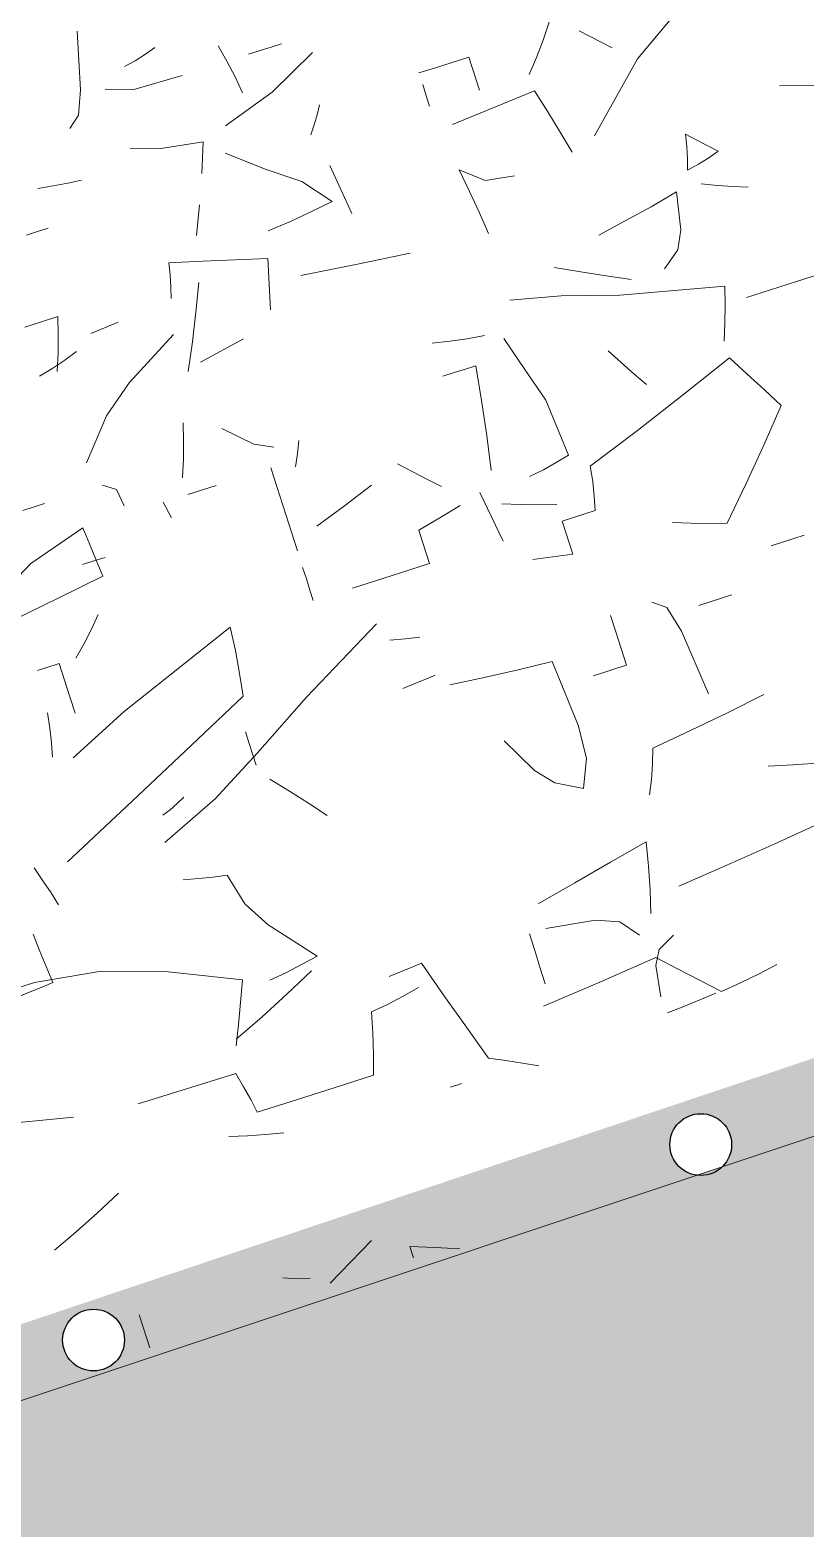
# Model space of a CAD drawing. Header units: metres. Extents: x -325 to 301, y -147 to 149.
# Drawn here: x 17.389 to 17.87, y 115.659 to 116.588 of the extents above; entities that cross this region are included whole.
import ezdxf

# ---------------------------------------------------------------- set-up
doc = ezdxf.new("R2010")
doc.units = ezdxf.units.M
doc.layers.add('-AUX_RIM', color=2, linetype='Continuous', plot=False)
for name, color, linetype in [('02-TRAÇ-D-linia 2', 251, 'Continuous'), ('10-DET-encoixinat', 37, 'Continuous'), ('10-DET_TERRENY_compactat', 252, 'Continuous')]:
    doc.layers.add(name, color=color, linetype=linetype)
for name, color, linetype, lineweight in [('05-VEG-gris 50%', 253, 'Continuous', 18), ('05-VEG-sec plano 2_', 251, 'Continuous', 18), ('1-CM', 7, 'Continuous', 0)]:
    doc.layers.add(name, color=color, linetype=linetype, lineweight=lineweight)

# ---------------------------------------------------------------- blocks, each defined once
blk = doc.blocks.new('arbusto')
at = {"color": 0}
for p, q in [((83.89964, 109.71369), (83.89069, 109.74615)), ((84.78824, 109.73913), (84.78208, 109.74147)), ((84.79487, 109.73697), (84.78824, 109.73913)), ((84.74653, 109.73364), (84.74396, 109.72378)), ((84.80174, 109.73525), (84.79487, 109.73697)), ((84.71727, 109.72542), (84.71099, 109.7258)), ((84.724, 109.725), (84.71727, 109.72542)), ((84.73095, 109.72458), (84.724, 109.725)), ((84.74396, 109.72378), (84.74161, 109.7139)), ((84.79975, 109.72109), (84.77087, 109.72212)), ((84.8156, 109.72531), (84.79975, 109.72109)), ((83.90531, 109.70035), (83.89964, 109.71369)), ((84.72314, 109.70019), (84.69502, 109.71658)), ((84.74161, 109.7139), (84.7397, 109.704)), ((83.91258, 109.69471), (83.90531, 109.70035)), ((84.55912, 109.70007), (84.56487, 109.69099)), ((84.75375, 109.68811), (84.72314, 109.70019)), ((84.5151, 109.66734), (84.48394, 109.6897)), ((84.54354, 109.69101), (84.53824, 109.68632)), ((84.56487, 109.69099), (84.57109, 109.68234)), ((84.60872, 109.69201), (84.60829, 109.68506)), ((84.6187, 109.6914), (84.60872, 109.69201)), ((84.62868, 109.69078), (84.6187, 109.6914)), ((84.63866, 109.69017), (84.62868, 109.69078)), ((84.81002, 109.68892), (84.79418, 109.6847)), ((84.53294, 109.68164), (84.52764, 109.67695)), ((84.53824, 109.68632), (84.53294, 109.68164)), ((84.57109, 109.68234), (84.57755, 109.67389)), ((84.60829, 109.68506), (84.60788, 109.67833)), ((84.63782, 109.67649), (84.63824, 109.68322)), ((84.70128, 109.68131), (84.69855, 109.68649)), ((84.70422, 109.67612), (84.70128, 109.68131)), ((84.79418, 109.6847), (84.76842, 109.6822)), ((84.76842, 109.6822), (84.77366, 109.66488)), ((84.60788, 109.67833), (84.60749, 109.67205)), ((84.63744, 109.67021), (84.63782, 109.67649)), ((84.70761, 109.67091), (84.70422, 109.67612)), ((84.75782, 109.67283), (84.73724, 109.65795)), ((83.92383, 109.66526), (83.91573, 109.66446)), ((83.93218, 109.66649), (83.92383, 109.66526)), ((83.94099, 109.66792), (83.93218, 109.66649)), ((84.54984, 109.63051), (84.5151, 109.66734)), ((84.57694, 109.66391), (84.5724, 109.65046)), ((84.62733, 109.65673), (84.57694, 109.66391)), ((84.73724, 109.65795), (84.71909, 109.64627)), ((84.87329, 109.65572), (84.867, 109.6561)), ((84.88002, 109.6553), (84.87329, 109.65572)), ((84.5724, 109.65046), (84.56833, 109.63742)), ((84.70139, 109.65125), (84.69852, 109.6364)), ((84.71909, 109.64627), (84.70516, 109.63098)), ((84.77936, 109.64776), (84.78531, 109.63107)), ((84.56833, 109.63742), (84.5645, 109.6246)), ((84.69852, 109.6364), (84.69586, 109.62153)), ((84.43974, 109.63226), (84.40375, 109.62334)), ((84.61697, 109.621), (84.62999, 109.63059)), ((84.62999, 109.63059), (84.62719, 109.61703)), ((84.70516, 109.63098), (84.71805, 109.62822)), ((84.71805, 109.62822), (84.73118, 109.62567)), ((84.49371, 109.61392), (84.49901, 109.6186)), ((84.49901, 109.6186), (84.49988, 109.61157)), ((84.59999, 109.61945), (84.61697, 109.621)), ((84.73118, 109.62567), (84.74478, 109.62354)), ((84.80466, 109.61986), (84.78569, 109.61601)), ((84.80553, 109.61283), (84.80466, 109.61986)), ((84.48842, 109.60923), (84.49371, 109.61392)), ((84.49988, 109.61157), (84.5012, 109.60474)), ((84.62719, 109.61703), (84.62464, 109.60391)), ((84.76716, 109.61214), (84.74885, 109.60826)), ((84.78569, 109.61601), (84.76716, 109.61214)), ((84.80685, 109.60599), (84.80553, 109.61283)), ((84.48312, 109.60455), (84.48842, 109.60923)), ((84.48928, 109.6022), (84.48312, 109.60455)), ((84.4959, 109.60005), (84.48928, 109.6022)), ((84.5012, 109.60474), (84.50278, 109.59833)), ((84.62464, 109.60391), (84.62255, 109.59097)), ((84.74885, 109.60826), (84.75467, 109.57929)), ((84.80843, 109.59959), (84.80685, 109.60599)), ((84.87392, 109.60558), (84.87634, 109.59542)), ((84.8839, 109.60497), (84.87392, 109.60558)), ((84.89388, 109.60436), (84.8839, 109.60497)), ((84.50278, 109.59833), (84.4959, 109.60005)), ((84.73296, 109.59421), (84.70083, 109.59247)), ((84.85803, 109.59153), (84.84118, 109.59387)), ((84.87634, 109.59542), (84.87898, 109.58523)), ((83.878, 109.5716), (83.87089, 109.58706)), ((84.48826, 109.58549), (84.47981, 109.58275)), ((84.49717, 109.58866), (84.48826, 109.58549)), ((84.51214, 109.58774), (84.51489, 109.56605)), ((84.52818, 109.58304), (84.51214, 109.58774)), ((84.70083, 109.59247), (84.66894, 109.59116)), ((84.87898, 109.58523), (84.88206, 109.57503)), ((84.47981, 109.58275), (84.47161, 109.58021)), ((84.54469, 109.57876), (84.52818, 109.58304)), ((84.56144, 109.57469), (84.54469, 109.57876)), ((84.84358, 109.55865), (84.81219, 109.57932)), ((83.88532, 109.55612), (83.878, 109.5716)), ((83.95803, 109.56972), (83.95013, 109.57218)), ((83.96617, 109.56748), (83.95803, 109.56972)), ((83.97478, 109.56565), (83.96617, 109.56748)), ((84.51489, 109.56605), (84.51943, 109.55538)), ((84.59077, 109.56287), (84.57666, 109.55676)), ((84.77376, 109.56687), (84.80098, 109.55997)), ((84.86082, 109.54331), (84.84358, 109.55865)), ((83.89309, 109.54062), (83.88532, 109.55612)), ((84.51943, 109.55538), (84.52965, 109.54659)), ((84.56301, 109.55084), (84.54961, 109.54536)), ((84.57666, 109.55676), (84.56301, 109.55084)), ((84.6201, 109.55105), (84.59085, 109.54616)), ((84.59085, 109.54616), (84.55808, 109.53816)), ((84.87869, 109.52013), (84.86082, 109.54331)), ((84.55808, 109.53816), (84.49848, 109.52846)), ((84.63914, 109.53485), (84.6492, 109.53553)), ((84.6492, 109.53553), (84.65929, 109.53665)), ((84.65929, 109.53665), (84.66939, 109.538)), ((84.49848, 109.52846), (84.5009, 109.5183)), ((84.62149, 109.51033), (84.62885, 109.53047)), ((84.82152, 109.51863), (84.81911, 109.5288)), ((84.45794, 109.52094), (84.428, 109.52278)), ((84.48789, 109.5191), (84.45794, 109.52094)), ((84.5009, 109.5183), (84.50354, 109.50812)), ((84.6482, 109.51926), (84.65, 109.49912)), ((84.65448, 109.51888), (84.6482, 109.51926)), ((84.66121, 109.51846), (84.65448, 109.51888)), ((84.66816, 109.51804), (84.66121, 109.51846)), ((84.79853, 109.52005), (84.78288, 109.50691)), ((84.82416, 109.50845), (84.82152, 109.51863)), ((84.50354, 109.50812), (84.50662, 109.49791)), ((84.57242, 109.50889), (84.5669, 109.50051)), ((84.61413, 109.49019), (84.62149, 109.51033)), ((84.78288, 109.50691), (84.77221, 109.50237)), ((84.82725, 109.49824), (84.82416, 109.50845)), ((84.5669, 109.50051), (84.5614, 109.49257)), ((84.65, 109.49912), (84.65203, 109.47895)), ((84.75738, 109.50254), (84.75998, 109.4954)), ((84.86564, 109.50108), (84.86371, 109.49081)), ((84.87278, 109.50546), (84.86564, 109.50108)), ((84.91399, 109.50293), (84.90771, 109.50332)), ((84.92072, 109.50252), (84.91399, 109.50293)), ((84.5614, 109.49257), (84.55592, 109.48486)), ((84.60928, 109.45653), (84.61413, 109.49019)), ((84.75998, 109.4954), (84.76282, 109.48847)), ((84.77673, 109.49133), (84.77569, 109.4744)), ((84.50601, 109.48793), (84.49833, 109.47641)), ((84.53651, 109.47407), (84.50601, 109.48793)), ((84.82663, 109.48826), (84.8097, 109.4893)), ((84.84161, 109.48734), (84.83903, 109.47748)), ((83.97863, 109.46523), (83.97924, 109.47521)), ((83.97924, 109.47521), (84.01408, 109.46546)), ((84.49833, 109.47641), (84.49088, 109.46511)), ((84.56747, 109.4604), (84.53651, 109.47407)), ((84.65203, 109.47895), (84.6545, 109.45876)), ((84.70563, 109.47566), (84.69826, 109.46914)), ((84.77569, 109.4744), (84.77466, 109.45769)), ((83.97801, 109.45525), (83.97863, 109.46523)), ((84.01408, 109.46546), (84.02791, 109.45812)), ((84.49088, 109.46511), (84.4839, 109.45422)), ((84.69826, 109.46914), (84.69111, 109.46282)), ((84.74102, 109.45976), (84.72321, 109.4676)), ((84.88833, 109.46443), (84.8816, 109.46485)), ((84.89528, 109.46401), (84.88833, 109.46443)), ((83.9774, 109.44527), (83.97801, 109.45525)), ((84.59868, 109.44717), (84.56747, 109.4604)), ((84.61718, 109.45408), (84.60928, 109.45653)), ((84.69111, 109.46282), (84.68444, 109.45692)), ((84.7593, 109.45232), (84.74102, 109.45976)), ((84.77466, 109.45769), (84.77366, 109.44142)), ((84.4839, 109.45422), (84.49902, 109.43455)), ((84.59944, 109.4384), (84.59868, 109.44717)), ((84.62532, 109.45184), (84.61718, 109.45408)), ((84.63393, 109.45001), (84.62532, 109.45184)), ((84.66387, 109.44817), (84.65784, 109.41774)), ((84.00526, 109.44159), (83.9774, 109.44527)), ((84.03336, 109.43812), (84.00526, 109.44159)), ((84.60068, 109.43005), (84.59944, 109.4384)), ((84.65327, 109.4388), (84.64307, 109.43572)), ((84.68969, 109.43961), (84.67665, 109.44367)), ((84.70318, 109.43573), (84.68969, 109.43961)), ((84.49902, 109.43455), (84.51461, 109.4153)), ((84.60214, 109.42191), (84.60068, 109.43005)), ((84.63288, 109.43308), (84.62272, 109.43066)), ((84.64307, 109.43572), (84.63288, 109.43308)), ((84.70275, 109.42878), (84.70318, 109.43573)), ((84.77305, 109.43144), (84.77262, 109.42449)), ((84.89929, 109.42673), (84.89344, 109.43406)), ((84.60843, 109.42152), (84.60214, 109.42191)), ((84.61515, 109.42111), (84.60843, 109.42152)), ((84.6221, 109.42068), (84.61515, 109.42111)), ((84.70195, 109.41577), (84.70234, 109.42206)), ((84.70234, 109.42206), (84.70275, 109.42878)), ((84.77262, 109.42449), (84.77221, 109.41776)), ((84.90561, 109.41959), (84.89929, 109.42673)), ((84.51461, 109.4153), (84.53043, 109.39626)), ((84.62126, 109.407), (84.62168, 109.41373)), ((84.62168, 109.41373), (84.6221, 109.42068)), ((84.72495, 109.41436), (84.70195, 109.41577)), ((84.74816, 109.41293), (84.72495, 109.41436)), ((84.77221, 109.41776), (84.77182, 109.41148)), ((84.91217, 109.41287), (84.90561, 109.41959)), ((84.92215, 109.41226), (84.92154, 109.40228)), ((84.93517, 109.41146), (84.92215, 109.41226)), ((84.55078, 109.40131), (84.56099, 109.4044)), ((84.62088, 109.40072), (84.62126, 109.407)), ((84.89268, 109.37641), (84.82173, 109.40841)), ((84.82173, 109.40841), (84.82218, 109.39466)), ((84.53043, 109.39626), (84.5406, 109.39867)), ((84.5406, 109.39867), (84.55078, 109.40131)), ((84.6439, 109.40338), (84.62088, 109.40072)), ((84.92154, 109.40228), (84.92093, 109.3923)), ((84.82218, 109.39466), (84.82311, 109.38131)), ((84.92093, 109.3923), (84.92031, 109.38232)), ((84.93559, 109.38639), (84.93635, 109.37762)), ((84.49557, 109.37836), (84.48928, 109.37875)), ((84.50229, 109.37795), (84.49557, 109.37836)), ((84.50924, 109.37752), (84.50229, 109.37795)), ((84.73474, 109.37869), (84.72593, 109.37727)), ((84.82311, 109.38131), (84.82427, 109.36818)), ((84.72593, 109.37727), (84.71758, 109.37604)), ((84.92771, 109.35774), (84.89268, 109.37641)), ((84.93635, 109.37762), (84.93758, 109.36927)), ((84.93758, 109.36927), (84.93905, 109.36113)), ((83.88902, 109.3419), (83.83744, 109.36871)), ((84.58349, 109.36294), (84.57594, 109.35784)), ((84.60783, 109.35142), (84.60844, 109.36141)), ((84.82427, 109.36818), (84.86426, 109.34569)), ((84.54425, 109.35533), (84.53796, 109.35572)), ((84.55097, 109.35492), (84.54425, 109.35533)), ((84.55792, 109.35449), (84.55097, 109.35492)), ((84.57594, 109.35784), (84.57111, 109.34255)), ((84.60722, 109.34144), (84.60783, 109.35142)), ((84.64745, 109.34398), (84.64189, 109.3048)), ((84.66749, 109.34405), (84.64745, 109.34398)), ((84.68756, 109.34456), (84.66749, 109.34405)), ((84.70764, 109.34529), (84.68756, 109.34456)), ((84.8276, 109.34096), (84.82803, 109.34791)), ((84.86426, 109.34569), (84.90469, 109.32316)), ((83.92591, 109.32069), (83.88902, 109.3419)), ((84.57111, 109.34255), (84.56484, 109.30397)), ((84.6066, 109.33146), (84.60722, 109.34144)), ((84.82719, 109.33423), (84.8276, 109.34096)), ((83.82131, 109.32962), (83.81502, 109.33001)), ((83.82804, 109.32921), (83.82131, 109.32962)), ((83.83499, 109.32878), (83.82804, 109.32921)), ((84.61289, 109.33108), (84.6066, 109.33146)), ((84.61962, 109.33066), (84.61289, 109.33108)), ((84.62657, 109.33024), (84.61962, 109.33066)), ((84.8268, 109.32795), (84.82719, 109.33423)), ((83.95742, 109.30357), (83.92591, 109.32069)), ((84.8212, 109.31828), (84.8119, 109.30883)), ((84.90469, 109.32316), (84.94535, 109.30063)), ((83.97898, 109.30795), (83.97411, 109.31021)), ((83.99285, 109.28902), (83.95742, 109.30357)), ((83.98386, 109.3059), (83.97898, 109.30795)), ((83.98877, 109.3043), (83.98386, 109.3059)), ((84.64189, 109.3048), (84.64199, 109.28532)), ((84.67263, 109.28585), (84.68523, 109.30659)), ((84.8119, 109.30883), (84.80304, 109.29935)), ((84.06862, 109.2994), (84.06613, 109.29083)), ((84.55705, 109.29072), (84.53428, 109.29583)), ((84.80304, 109.29935), (84.79441, 109.28987)), ((84.06613, 109.29083), (84.06389, 109.28269)), ((84.58006, 109.28604), (84.55705, 109.29072)), ((84.60354, 109.28156), (84.58006, 109.28604)), ((84.64199, 109.28532), (84.64784, 109.26881)), ((84.66294, 109.27605), (84.67263, 109.28585)), ((84.06389, 109.28269), (84.0621, 109.27475)), ((84.60603, 109.27268), (84.60354, 109.28156)), ((84.64784, 109.26881), (84.66294, 109.27605)), ((84.60878, 109.26424), (84.60603, 109.27268)), ((84.85836, 109.27091), (84.85258, 109.25234)), ((84.86646, 109.27171), (84.85836, 109.27091)), ((84.87481, 109.27294), (84.86646, 109.27171)), ((84.88362, 109.27436), (84.87481, 109.27294)), ((84.08084, 109.25356), (84.08145, 109.26354)), ((84.61198, 109.25599), (84.60878, 109.26424)), ((84.08022, 109.24358), (84.08084, 109.25356)), ((84.5279, 109.25244), (84.51447, 109.25)), ((84.54181, 109.25529), (84.5279, 109.25244)), ((84.85258, 109.25234), (84.84257, 109.23737)), ((84.07961, 109.2336), (84.08022, 109.24358)), ((84.08589, 109.23321), (84.07961, 109.2336)), ((84.09262, 109.2328), (84.08589, 109.23321)), ((84.09957, 109.23237), (84.09262, 109.2328)), ((84.84257, 109.23737), (84.81975, 109.21317)), ((84.94208, 109.23521), (84.90639, 109.226)), ((84.98078, 109.23821), (84.94208, 109.23521)), ((85.0315, 109.23522), (84.98078, 109.23821)), ((84.62043, 109.23042), (84.62262, 109.21656)), ((84.64312, 109.22402), (84.62043, 109.23042)), ((84.66603, 109.2176), (84.64312, 109.22402)), ((84.90639, 109.226), (84.86466, 109.21041)), ((84.54911, 109.21106), (84.51939, 109.21659)), ((84.62262, 109.21656), (84.62506, 109.20312)), ((84.68938, 109.21116), (84.66603, 109.2176)), ((84.57885, 109.20596), (84.54911, 109.21106)), ((84.60861, 109.20109), (84.57885, 109.20596)), ((84.81975, 109.21317), (84.82961, 109.21059)), ((84.82961, 109.21059), (84.83948, 109.20824)), ((84.83948, 109.20824), (84.84939, 109.20634)), ((84.86466, 109.21041), (84.86892, 109.19816)), ((84.62506, 109.20312), (84.62796, 109.18989)), ((84.86892, 109.19816), (84.87319, 109.18613)), ((83.95438, 109.18422), (83.93681, 109.19228)), ((84.64649, 109.18949), (84.63733, 109.17929)), ((84.65975, 109.19387), (84.64649, 109.18949)), ((84.68846, 109.19619), (84.65975, 109.19387)), ((84.69844, 109.19557), (84.69783, 109.18559)), ((83.97219, 109.17637), (83.95438, 109.18422)), ((84.69783, 109.18559), (84.69722, 109.17561)), ((84.77756, 109.17873), (84.7677, 109.1813)), ((84.87319, 109.18613), (84.87749, 109.17455)), ((83.87569, 109.176), (83.86935, 109.15438)), ((83.88198, 109.17561), (83.87569, 109.176)), ((83.8887, 109.1752), (83.88198, 109.17561)), ((83.89565, 109.17477), (83.8887, 109.1752)), ((83.99048, 109.16894), (83.97219, 109.17637)), ((84.69722, 109.17561), (84.6966, 109.16563)), ((84.78743, 109.17638), (84.77756, 109.17873)), ((84.79733, 109.17447), (84.78743, 109.17638)), ((84.79963, 109.16234), (84.79733, 109.17447)), ((84.63142, 109.16463), (84.62082, 109.15526)), ((84.66612, 109.15878), (84.63142, 109.16463)), ((85.02721, 109.16535), (84.97795, 109.1578)), ((83.86935, 109.15438), (83.86303, 109.13299)), ((84.62082, 109.15526), (84.61023, 109.14589)), ((84.70086, 109.15338), (84.66612, 109.15878)), ((84.80216, 109.15042), (84.79963, 109.16234)), ((84.88156, 109.15927), (84.87907, 109.15071)), ((84.94019, 109.15623), (84.88156, 109.15927)), ((84.61023, 109.14589), (84.59963, 109.13652)), ((84.80517, 109.13892), (84.80216, 109.15042)), ((84.87907, 109.15071), (84.87682, 109.14257)), ((83.74395, 109.13956), (83.7335, 109.14466)), ((83.74865, 109.13148), (83.74395, 109.13956)), ((84.57616, 109.14101), (84.56501, 109.14366)), ((84.58777, 109.13855), (84.57616, 109.14101)), ((84.59963, 109.13652), (84.58777, 109.13855)), ((84.82816, 109.13751), (84.80517, 109.13892)), ((84.85138, 109.13608), (84.82816, 109.13751)), ((84.87682, 109.14257), (84.87504, 109.13463)), ((83.75163, 109.11349), (83.74865, 109.13148)), ((83.86303, 109.13299), (83.85673, 109.11204)), ((84.87504, 109.13463), (84.85138, 109.13608)), ((84.76402, 109.12141), (84.75707, 109.12184)), ((83.85673, 109.11204), (83.84774, 109.10758)), ((83.99197, 109.11178), (83.98181, 109.10936)), ((84.00215, 109.11442), (83.99197, 109.11178)), ((84.01236, 109.1175), (84.00215, 109.11442)), ((83.73105, 109.10473), (83.72107, 109.10535)), ((83.74103, 109.10412), (83.73105, 109.10473)), ((83.75101, 109.10351), (83.74103, 109.10412)), ((83.83919, 109.1031), (83.83086, 109.0986)), ((83.84774, 109.10758), (83.83919, 109.1031)), ((84.97819, 109.10128), (84.96364, 109.10915)), ((84.99274, 109.09363), (84.97819, 109.10128)), ((85.00733, 109.08642), (84.99274, 109.09363)), ((84.85855, 109.02933), (84.82959, 109.04725)), ((84.79503, 109.03435), (84.78149, 109.03017)), ((84.80902, 109.0385), (84.79503, 109.03435)), ((84.80859, 109.03155), (84.80902, 109.0385)), ((84.87397, 109.0358), (84.8689, 109.03482)), ((84.87907, 109.03723), (84.87397, 109.0358)), ((84.88418, 109.03889), (84.87907, 109.03723)), ((84.9689, 109.03171), (84.96933, 109.03866)), ((84.96849, 109.02499), (84.9689, 109.03171)), ((84.9681, 109.0187), (84.96849, 109.02499))]:
    blk.add_line(p, q, dxfattribs=at)

msp = doc.modelspace()

# ---------------------------------------------------------------- hatches: boundary and pattern name
at = {"layer": '10-DET-encoixinat'}
h = msp.add_hatch(dxfattribs=at)
h.set_pattern_fill('CROSS', color=256, scale=0.002, angle=91)
h.set_pattern_definition([(91, (1.196562, 26.758981), (-0.0129197113, 0.0124764202), [0.00635, -0.01905]), (181, (1.199681, 26.762211), (-0.0124764202, -0.0129197113), [0.00635, -0.01905])])
h.paths.add_polyline_path([(16.18332, 115.33827), (18.50069, 116.11073), (18.7252, 116.11073), (18.60512, 115.54529), (17.08345, 115.06543), (16.1837, 114.78169)])
at = {"layer": '10-DET_TERRENY_compactat'}
h = msp.add_hatch(dxfattribs=at)
h.set_pattern_fill('HEX', color=256, scale=0.002, angle=0.57823)
edge = h.paths.add_edge_path(flags=16)
edge.add_arc((18.18345, 116.02958), 0.01915, 0, 360)
h.paths.add_polyline_path([(12.7252, 115.18556), (15.7252, 115.18556), (18.50069, 116.11073), (18.7252, 116.11073), (18.7252, 116.16073), (18.50112, 116.16073), (15.72097, 115.22794), (12.7252, 115.22794)])
edge = h.paths.add_edge_path(flags=16)
edge.add_arc((18.63157, 116.13402), 0.01915, 0, 360)
edge = h.paths.add_edge_path(flags=16)
edge.add_arc((17.42827, 115.77584), 0.01915, 0, 360)
edge = h.paths.add_edge_path(flags=16)
edge.add_arc((17.80485, 115.89702), 0.01915, 0, 360)
edge = h.paths.add_edge_path(flags=16)
edge.add_arc((16.5807, 115.48977), 0.01915, 0, 360)
edge = h.paths.add_edge_path(flags=16)
edge.add_arc((16.20413, 115.36859), 0.01915, 0, 360)
edge = h.paths.add_edge_path(flags=16)
edge.add_arc((15.73517, 115.21509), 0.01915, 0, 360)
edge = h.paths.add_edge_path()
edge.add_arc((15.03486, 115.20471), 0.01915, 0, 360)
edge = h.paths.add_edge_path()
edge.add_arc((14.53486, 115.20471), 0.01915, 0, 360)
edge = h.paths.add_edge_path()
edge.add_arc((13.53486, 115.20471), 0.01915, 0, 360)
edge = h.paths.add_edge_path()
edge.add_arc((14.03486, 115.20471), 0.01915, 0, 360)
edge = h.paths.add_edge_path()
edge.add_arc((13.03486, 115.20471), 0.01915, 0, 360)

# ---------------------------------------------------------------- linework, layer by layer
at = {"layer": '-AUX_RIM'}
for radius in [4.65166, 4.65166, 4.37952, 4.37952]:
    msp.add_circle((17.10336, 114.84483), radius, dxfattribs=at)
at = {"layer": '02-TRAÇ-D-linia 2'}
for centre in [(17.80485, 115.89702), (17.42827, 115.77584, 0)]:
    msp.add_circle(centre, 0.01915, dxfattribs=at)
at = {"layer": '1-CM'}
msp.add_lwpolyline([(18.50069, 116.11073), (15.7252, 115.18556)], dxfattribs=at)

# ---------------------------------------------------------------- block references
at = {"layer": '05-VEG-gris 50%', "xscale": -1.080001674432827, "yscale": 1.080001674432827, "zscale": 1.080001674432827, "rotation": 14.20189196332591}
msp.add_blockref('arbusto', (135.31053, 24.14283), dxfattribs=at)
at = {"layer": '05-VEG-sec plano 2_', "xscale": -1.080001674432827, "yscale": 1.080001674432827, "zscale": 1.080001674432827, "rotation": 18.77808608668562}
msp.add_blockref('arbusto', (141.35154, 33.53514), dxfattribs=at)

doc.saveas('drawing.dxf')
